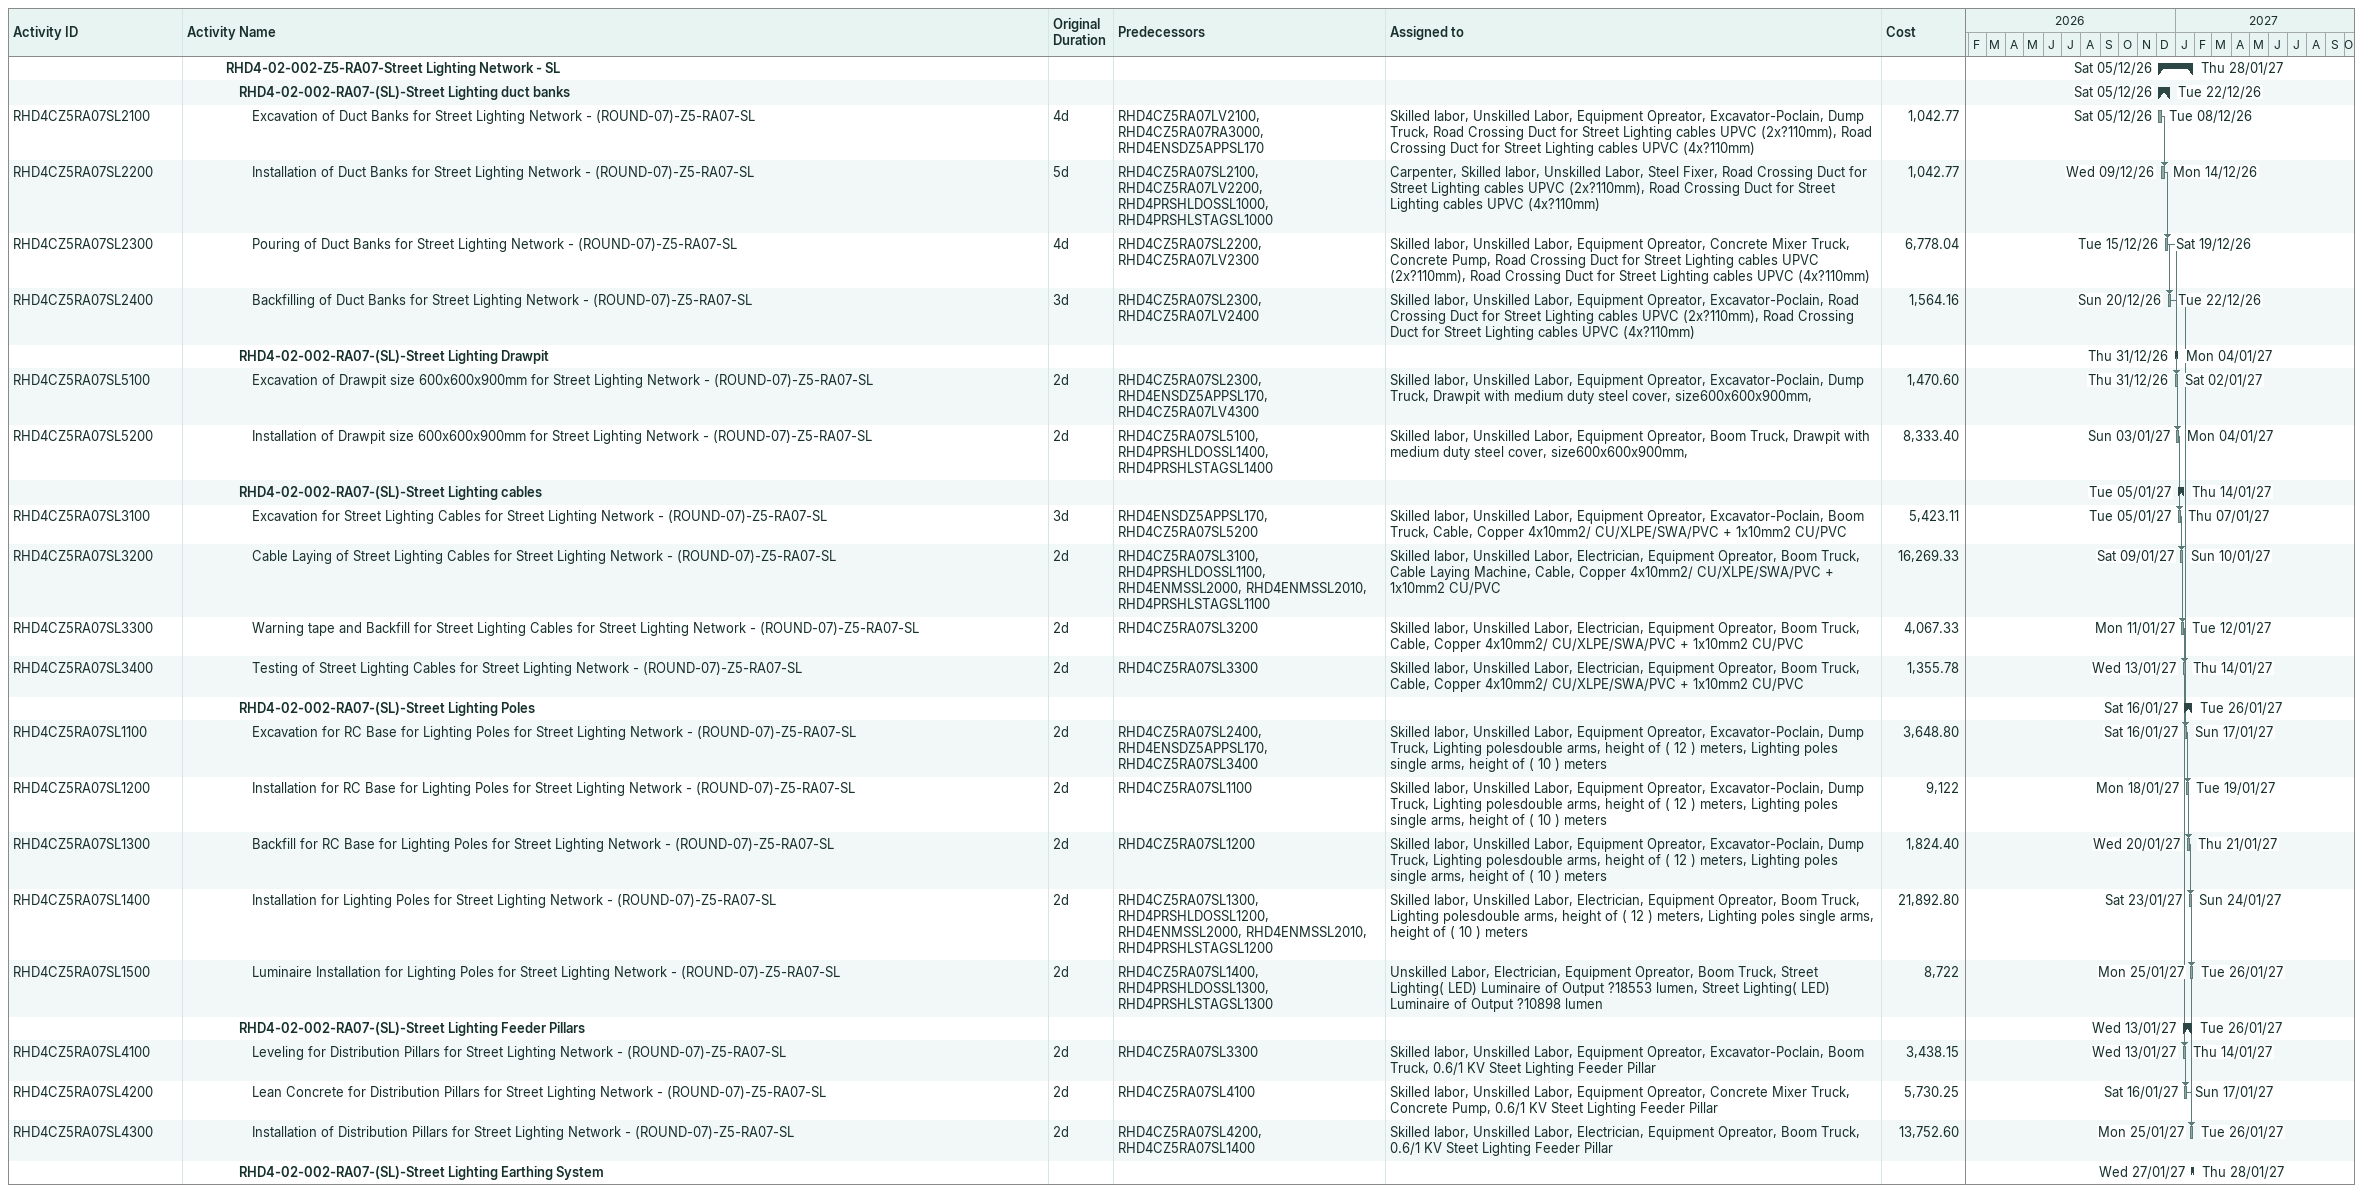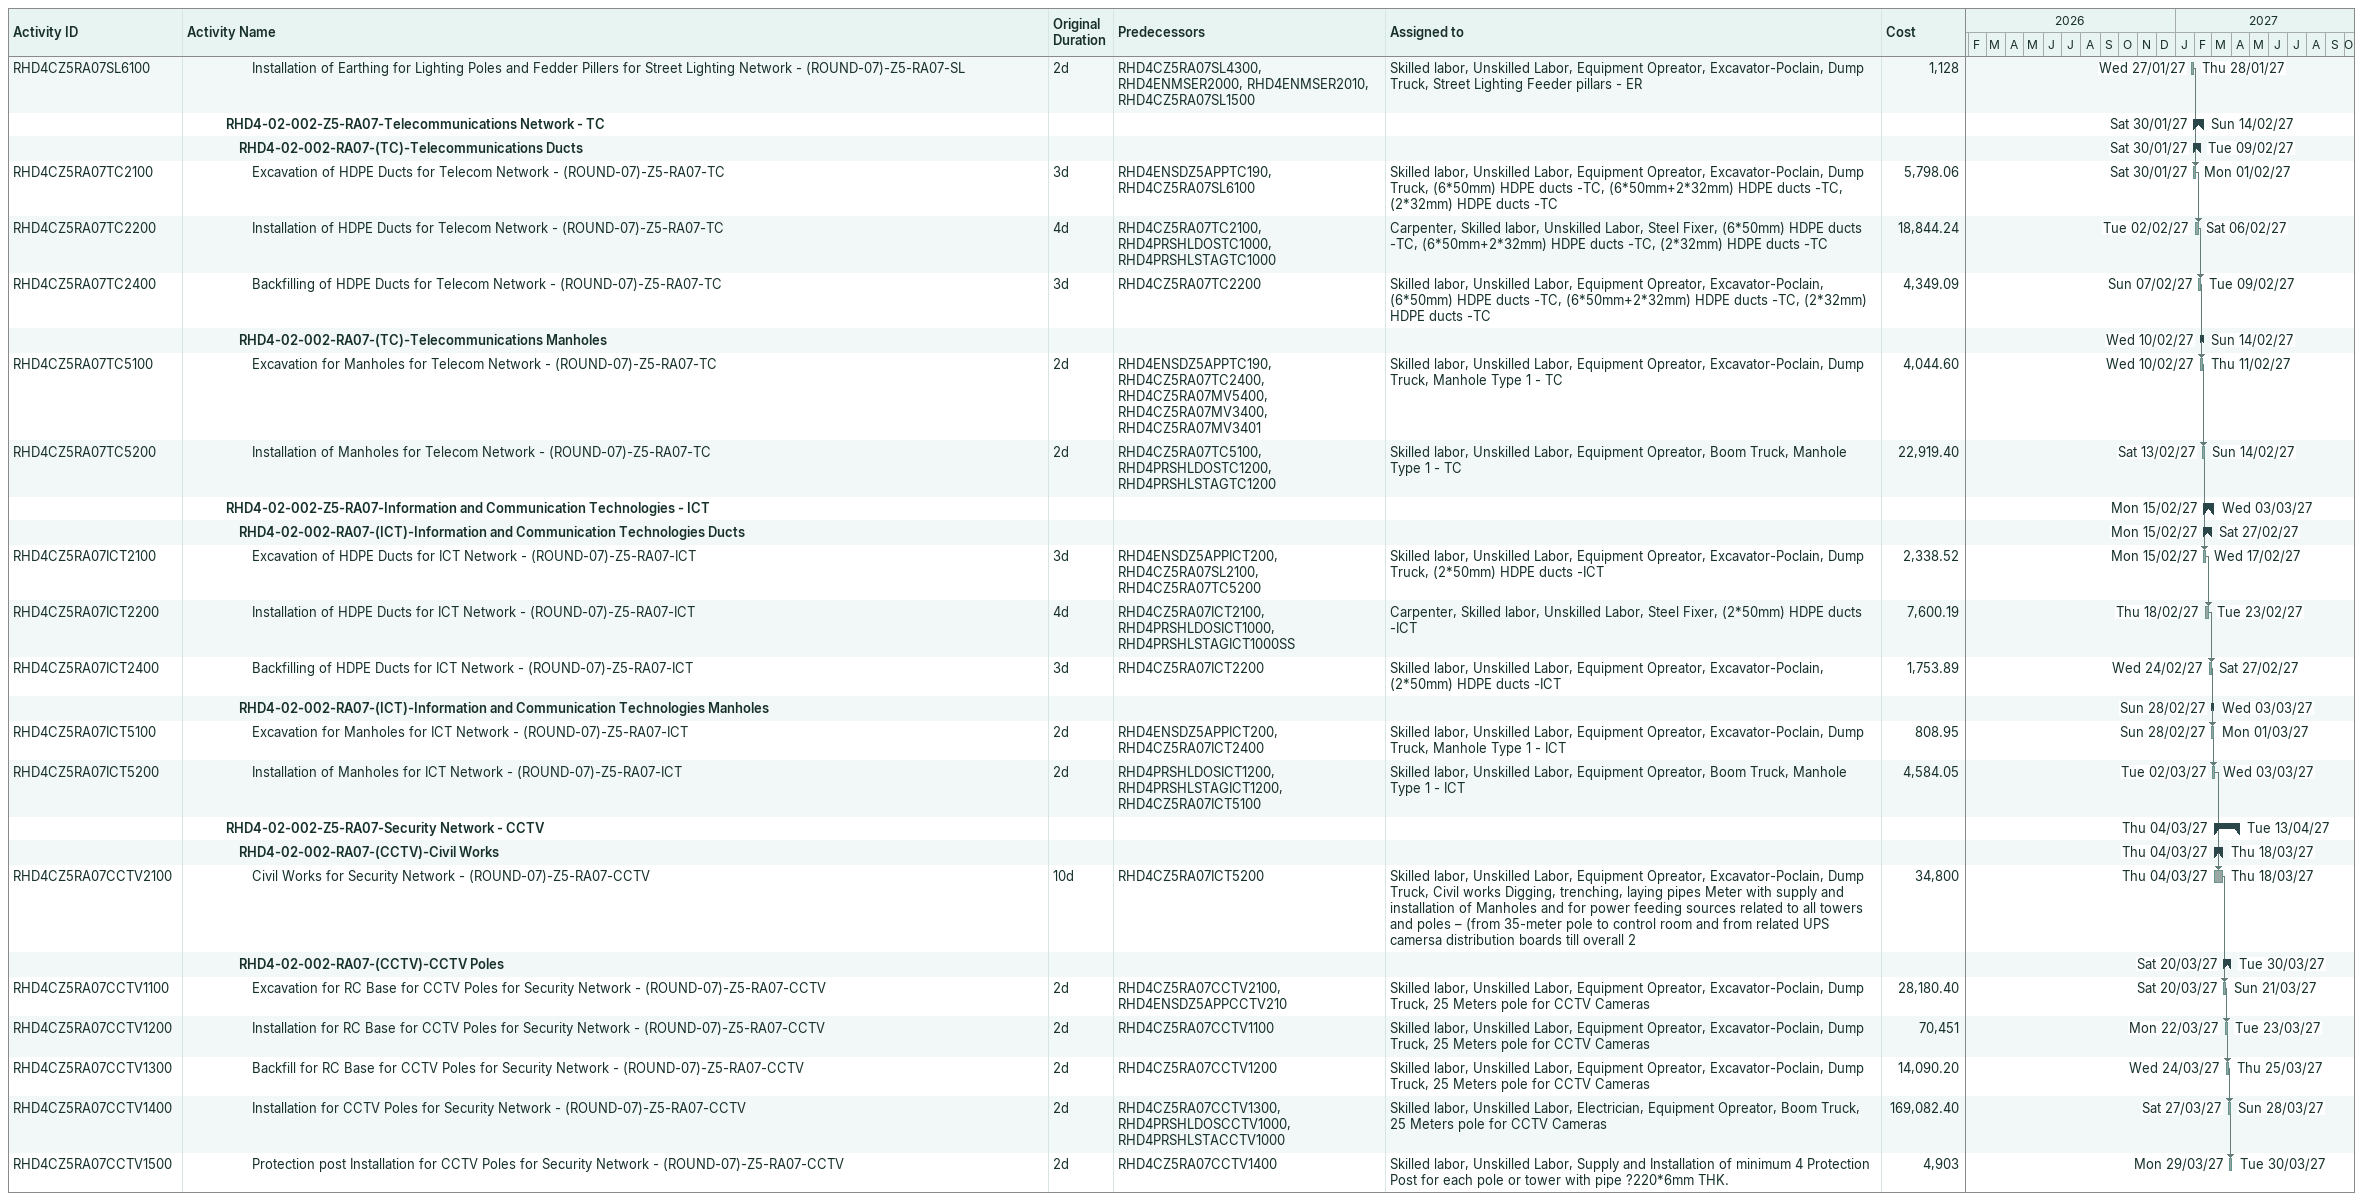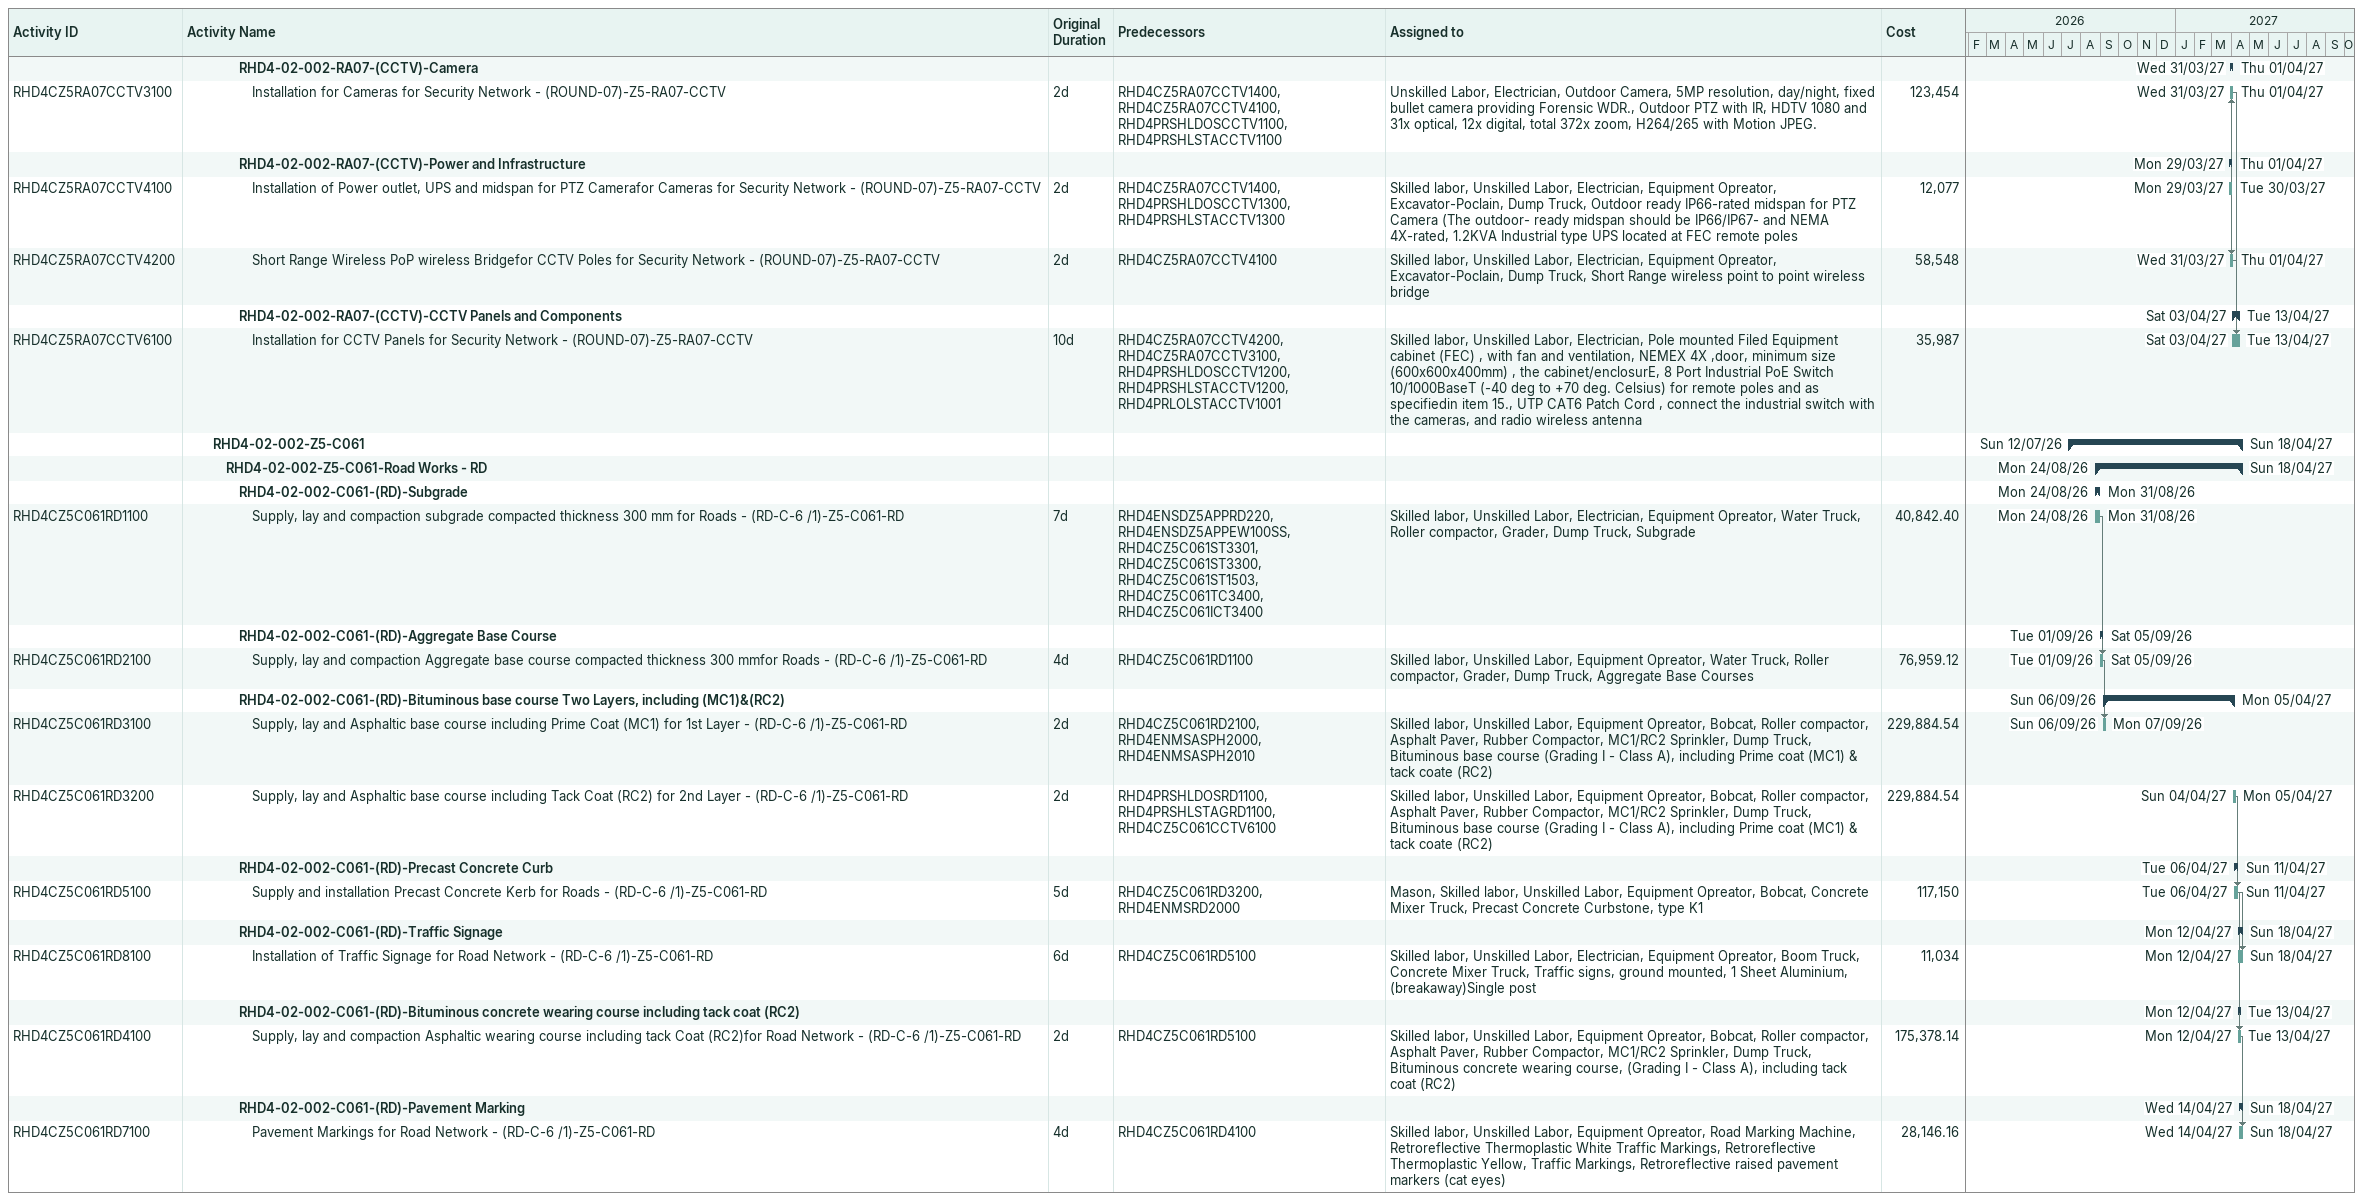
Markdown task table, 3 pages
| ID | Level | Task | Original duration | Start | Finish | Predecessors | Resources | Cost |
|---|---|---|---|---|---|---|---|---|
|  | 4 | **RHD4-02-002-Z5-RA07-Street Lighting Network - SL** |  | 2026-12-05 | 2027-01-28 |  |  |  |
|  | 5 | **RHD4-02-002-RA07-(SL)-Street Lighting duct banks** |  | 2026-12-05 | 2026-12-22 |  |  |  |
| RHD4CZ5RA07SL2100 | 6 | Excavation of Duct Banks for Street Lighting Network - (ROUND-07)-Z5-RA07-SL | 4d | 2026-12-05 | 2026-12-08 | RHD4CZ5RA07LV2100, RHD4CZ5RA07RA3000, RHD4ENSDZ5APPSL170 | Skilled labor, Unskilled Labor, Equipment Opreator, Excavator-Poclain, Dump Truck, Road Crossing Duct for Street Lighting cables UPVC (2x?110mm), Road Crossing Duct for Street Lighting cables UPVC (4x?110mm) | 1042.77 |
| RHD4CZ5RA07SL2200 | 6 | Installation of Duct Banks for Street Lighting Network - (ROUND-07)-Z5-RA07-SL | 5d | 2026-12-09 | 2026-12-14 | RHD4CZ5RA07SL2100, RHD4CZ5RA07LV2200, RHD4PRSHLDOSSL1000, RHD4PRSHLSTAGSL1000 | Carpenter, Skilled labor, Unskilled Labor, Steel Fixer, Road Crossing Duct for Street Lighting cables UPVC (2x?110mm), Road Crossing Duct for Street Lighting cables UPVC (4x?110mm) | 1042.77 |
| RHD4CZ5RA07SL2300 | 6 | Pouring of Duct Banks for Street Lighting Network - (ROUND-07)-Z5-RA07-SL | 4d | 2026-12-15 | 2026-12-19 | RHD4CZ5RA07SL2200, RHD4CZ5RA07LV2300 | Skilled labor, Unskilled Labor, Equipment Opreator, Concrete Mixer Truck, Concrete Pump, Road Crossing Duct for Street Lighting cables UPVC (2x?110mm), Road Crossing Duct for Street Lighting cables UPVC (4x?110mm) | 6778.04 |
| RHD4CZ5RA07SL2400 | 6 | Backfilling of Duct Banks for Street Lighting Network - (ROUND-07)-Z5-RA07-SL | 3d | 2026-12-20 | 2026-12-22 | RHD4CZ5RA07SL2300, RHD4CZ5RA07LV2400 | Skilled labor, Unskilled Labor, Equipment Opreator, Excavator-Poclain, Road Crossing Duct for Street Lighting cables UPVC (2x?110mm), Road Crossing Duct for Street Lighting cables UPVC (4x?110mm) | 1564.16 |
|  | 5 | **RHD4-02-002-RA07-(SL)-Street Lighting Drawpit** |  | 2026-12-31 | 2027-01-04 |  |  |  |
| RHD4CZ5RA07SL5100 | 6 | Excavation of Drawpit size 600x600x900mm for Street Lighting Network - (ROUND-07)-Z5-RA07-SL | 2d | 2026-12-31 | 2027-01-02 | RHD4CZ5RA07SL2300, RHD4ENSDZ5APPSL170, RHD4CZ5RA07LV4300 | Skilled labor, Unskilled Labor, Equipment Opreator, Excavator-Poclain, Dump Truck, Drawpit with medium duty steel cover, size600x600x900mm, | 1470.60 |
| RHD4CZ5RA07SL5200 | 6 | Installation of Drawpit size 600x600x900mm for Street Lighting Network - (ROUND-07)-Z5-RA07-SL | 2d | 2027-01-03 | 2027-01-04 | RHD4CZ5RA07SL5100, RHD4PRSHLDOSSL1400, RHD4PRSHLSTAGSL1400 | Skilled labor, Unskilled Labor, Equipment Opreator, Boom Truck, Drawpit with medium duty steel cover, size600x600x900mm, | 8333.40 |
|  | 5 | **RHD4-02-002-RA07-(SL)-Street Lighting cables** |  | 2027-01-05 | 2027-01-14 |  |  |  |
| RHD4CZ5RA07SL3100 | 6 | Excavation for Street Lighting Cables for Street Lighting Network - (ROUND-07)-Z5-RA07-SL | 3d | 2027-01-05 | 2027-01-07 | RHD4ENSDZ5APPSL170, RHD4CZ5RA07SL5200 | Skilled labor, Unskilled Labor, Equipment Opreator, Excavator-Poclain, Boom Truck, Cable, Copper 4x10mm2/ CU/XLPE/SWA/PVC + 1x10mm2 CU/PVC | 5423.11 |
| RHD4CZ5RA07SL3200 | 6 | Cable Laying of Street Lighting Cables for Street Lighting Network - (ROUND-07)-Z5-RA07-SL | 2d | 2027-01-09 | 2027-01-10 | RHD4CZ5RA07SL3100, RHD4PRSHLDOSSL1100, RHD4ENMSSL2000, RHD4ENMSSL2010, RHD4PRSHLSTAGSL1100 | Skilled labor, Unskilled Labor, Electrician, Equipment Opreator, Boom Truck, Cable Laying Machine, Cable, Copper 4x10mm2/ CU/XLPE/SWA/PVC + 1x10mm2 CU/PVC | 16269.33 |
| RHD4CZ5RA07SL3300 | 6 | Warning tape and Backfill for Street Lighting Cables for Street Lighting Network - (ROUND-07)-Z5-RA07-SL | 2d | 2027-01-11 | 2027-01-12 | RHD4CZ5RA07SL3200 | Skilled labor, Unskilled Labor, Electrician, Equipment Opreator, Boom Truck, Cable, Copper 4x10mm2/ CU/XLPE/SWA/PVC + 1x10mm2 CU/PVC | 4067.33 |
| RHD4CZ5RA07SL3400 | 6 | Testing of Street Lighting Cables for Street Lighting Network - (ROUND-07)-Z5-RA07-SL | 2d | 2027-01-13 | 2027-01-14 | RHD4CZ5RA07SL3300 | Skilled labor, Unskilled Labor, Electrician, Equipment Opreator, Boom Truck, Cable, Copper 4x10mm2/ CU/XLPE/SWA/PVC + 1x10mm2 CU/PVC | 1355.78 |
|  | 5 | **RHD4-02-002-RA07-(SL)-Street Lighting Poles** |  | 2027-01-16 | 2027-01-26 |  |  |  |
| RHD4CZ5RA07SL1100 | 6 | Excavation for RC Base for Lighting Poles for Street Lighting Network - (ROUND-07)-Z5-RA07-SL | 2d | 2027-01-16 | 2027-01-17 | RHD4CZ5RA07SL2400, RHD4ENSDZ5APPSL170, RHD4CZ5RA07SL3400 | Skilled labor, Unskilled Labor, Equipment Opreator, Excavator-Poclain, Dump Truck, Lighting polesdouble arms, height of ( 12 ) meters, Lighting poles single arms, height of ( 10 ) meters | 3648.80 |
| RHD4CZ5RA07SL1200 | 6 | Installation for RC Base for Lighting Poles for Street Lighting Network - (ROUND-07)-Z5-RA07-SL | 2d | 2027-01-18 | 2027-01-19 | RHD4CZ5RA07SL1100 | Skilled labor, Unskilled Labor, Equipment Opreator, Excavator-Poclain, Dump Truck, Lighting polesdouble arms, height of ( 12 ) meters, Lighting poles single arms, height of ( 10 ) meters | 9122 |
| RHD4CZ5RA07SL1300 | 6 | Backfill for RC Base for Lighting Poles for Street Lighting Network - (ROUND-07)-Z5-RA07-SL | 2d | 2027-01-20 | 2027-01-21 | RHD4CZ5RA07SL1200 | Skilled labor, Unskilled Labor, Equipment Opreator, Excavator-Poclain, Dump Truck, Lighting polesdouble arms, height of ( 12 ) meters, Lighting poles single arms, height of ( 10 ) meters | 1824.40 |
| RHD4CZ5RA07SL1400 | 6 | Installation for Lighting Poles for Street Lighting Network - (ROUND-07)-Z5-RA07-SL | 2d | 2027-01-23 | 2027-01-24 | RHD4CZ5RA07SL1300, RHD4PRSHLDOSSL1200, RHD4ENMSSL2000, RHD4ENMSSL2010, RHD4PRSHLSTAGSL1200 | Skilled labor, Unskilled Labor, Electrician, Equipment Opreator, Boom Truck, Lighting polesdouble arms, height of ( 12 ) meters, Lighting poles single arms, height of ( 10 ) meters | 21892.80 |
| RHD4CZ5RA07SL1500 | 6 | Luminaire Installation for Lighting Poles for Street Lighting Network - (ROUND-07)-Z5-RA07-SL | 2d | 2027-01-25 | 2027-01-26 | RHD4CZ5RA07SL1400, RHD4PRSHLDOSSL1300, RHD4PRSHLSTAGSL1300 | Unskilled Labor, Electrician, Equipment Opreator, Boom Truck, Street Lighting( LED) Luminaire of Output ?18553 lumen, Street Lighting( LED) Luminaire of Output ?10898 lumen | 8722 |
|  | 5 | **RHD4-02-002-RA07-(SL)-Street Lighting Feeder Pillars** |  | 2027-01-13 | 2027-01-26 |  |  |  |
| RHD4CZ5RA07SL4100 | 6 | Leveling for Distribution Pillars for Street Lighting Network - (ROUND-07)-Z5-RA07-SL | 2d | 2027-01-13 | 2027-01-14 | RHD4CZ5RA07SL3300 | Skilled labor, Unskilled Labor, Equipment Opreator, Excavator-Poclain, Boom Truck, 0.6/1 KV Steet Lighting Feeder Pillar | 3438.15 |
| RHD4CZ5RA07SL4200 | 6 | Lean Concrete for Distribution Pillars for Street Lighting Network - (ROUND-07)-Z5-RA07-SL | 2d | 2027-01-16 | 2027-01-17 | RHD4CZ5RA07SL4100 | Skilled labor, Unskilled Labor, Equipment Opreator, Concrete Mixer Truck, Concrete Pump, 0.6/1 KV Steet Lighting Feeder Pillar | 5730.25 |
| RHD4CZ5RA07SL4300 | 6 | Installation of Distribution Pillars for Street Lighting Network - (ROUND-07)-Z5-RA07-SL | 2d | 2027-01-25 | 2027-01-26 | RHD4CZ5RA07SL4200, RHD4CZ5RA07SL1400 | Skilled labor, Unskilled Labor, Electrician, Equipment Opreator, Boom Truck, 0.6/1 KV Steet Lighting Feeder Pillar | 13752.60 |
|  | 5 | **RHD4-02-002-RA07-(SL)-Street Lighting Earthing System** |  | 2027-01-27 | 2027-01-28 |  |  |  |
| RHD4CZ5RA07SL6100 | 6 | Installation of Earthing for Lighting Poles and Fedder Pillers for Street Lighting Network - (ROUND-07)-Z5-RA07-SL | 2d | 2027-01-27 | 2027-01-28 | RHD4CZ5RA07SL4300, RHD4ENMSER2000, RHD4ENMSER2010, RHD4CZ5RA07SL1500 | Skilled labor, Unskilled Labor, Equipment Opreator, Excavator-Poclain, Dump Truck, Street Lighting Feeder pillars - ER | 1128 |
|  | 4 | **RHD4-02-002-Z5-RA07-Telecommunications Network - TC** |  | 2027-01-30 | 2027-02-14 |  |  |  |
|  | 5 | **RHD4-02-002-RA07-(TC)-Telecommunications Ducts** |  | 2027-01-30 | 2027-02-09 |  |  |  |
| RHD4CZ5RA07TC2100 | 6 | Excavation of HDPE Ducts for Telecom Network - (ROUND-07)-Z5-RA07-TC | 3d | 2027-01-30 | 2027-02-01 | RHD4ENSDZ5APPTC190, RHD4CZ5RA07SL6100 | Skilled labor, Unskilled Labor, Equipment Opreator, Excavator-Poclain, Dump Truck, (6*50mm) HDPE ducts -TC, (6*50mm+2*32mm) HDPE ducts -TC, (2*32mm) HDPE ducts -TC | 5798.06 |
| RHD4CZ5RA07TC2200 | 6 | Installation of HDPE Ducts for Telecom Network - (ROUND-07)-Z5-RA07-TC | 4d | 2027-02-02 | 2027-02-06 | RHD4CZ5RA07TC2100, RHD4PRSHLDOSTC1000, RHD4PRSHLSTAGTC1000 | Carpenter, Skilled labor, Unskilled Labor, Steel Fixer, (6*50mm) HDPE ducts -TC, (6*50mm+2*32mm) HDPE ducts -TC, (2*32mm) HDPE ducts -TC | 18844.24 |
| RHD4CZ5RA07TC2400 | 6 | Backfilling of HDPE Ducts for Telecom Network - (ROUND-07)-Z5-RA07-TC | 3d | 2027-02-07 | 2027-02-09 | RHD4CZ5RA07TC2200 | Skilled labor, Unskilled Labor, Equipment Opreator, Excavator-Poclain, (6*50mm) HDPE ducts -TC, (6*50mm+2*32mm) HDPE ducts -TC, (2*32mm) HDPE ducts -TC | 4349.09 |
|  | 5 | **RHD4-02-002-RA07-(TC)-Telecommunications Manholes** |  | 2027-02-10 | 2027-02-14 |  |  |  |
| RHD4CZ5RA07TC5100 | 6 | Excavation for Manholes for Telecom Network - (ROUND-07)-Z5-RA07-TC | 2d | 2027-02-10 | 2027-02-11 | RHD4ENSDZ5APPTC190, RHD4CZ5RA07TC2400, RHD4CZ5RA07MV5400, RHD4CZ5RA07MV3400, RHD4CZ5RA07MV3401 | Skilled labor, Unskilled Labor, Equipment Opreator, Excavator-Poclain, Dump Truck, Manhole Type 1 - TC | 4044.60 |
| RHD4CZ5RA07TC5200 | 6 | Installation of Manholes for Telecom Network - (ROUND-07)-Z5-RA07-TC | 2d | 2027-02-13 | 2027-02-14 | RHD4CZ5RA07TC5100, RHD4PRSHLDOSTC1200, RHD4PRSHLSTAGTC1200 | Skilled labor, Unskilled Labor, Equipment Opreator, Boom Truck, Manhole Type 1 - TC | 22919.40 |
|  | 4 | **RHD4-02-002-Z5-RA07-Information and Communication Technologies - ICT** |  | 2027-02-15 | 2027-03-03 |  |  |  |
|  | 5 | **RHD4-02-002-RA07-(ICT)-Information and Communication Technologies Ducts** |  | 2027-02-15 | 2027-02-27 |  |  |  |
| RHD4CZ5RA07ICT2100 | 6 | Excavation of HDPE Ducts for ICT Network - (ROUND-07)-Z5-RA07-ICT | 3d | 2027-02-15 | 2027-02-17 | RHD4ENSDZ5APPICT200, RHD4CZ5RA07SL2100, RHD4CZ5RA07TC5200 | Skilled labor, Unskilled Labor, Equipment Opreator, Excavator-Poclain, Dump Truck, (2*50mm) HDPE ducts -ICT | 2338.52 |
| RHD4CZ5RA07ICT2200 | 6 | Installation of HDPE Ducts for ICT Network - (ROUND-07)-Z5-RA07-ICT | 4d | 2027-02-18 | 2027-02-23 | RHD4CZ5RA07ICT2100, RHD4PRSHLDOSICT1000, RHD4PRSHLSTAGICT1000SS | Carpenter, Skilled labor, Unskilled Labor, Steel Fixer, (2*50mm) HDPE ducts -ICT | 7600.19 |
| RHD4CZ5RA07ICT2400 | 6 | Backfilling of HDPE Ducts for ICT Network - (ROUND-07)-Z5-RA07-ICT | 3d | 2027-02-24 | 2027-02-27 | RHD4CZ5RA07ICT2200 | Skilled labor, Unskilled Labor, Equipment Opreator, Excavator-Poclain, (2*50mm) HDPE ducts -ICT | 1753.89 |
|  | 5 | **RHD4-02-002-RA07-(ICT)-Information and Communication Technologies Manholes** |  | 2027-02-28 | 2027-03-03 |  |  |  |
| RHD4CZ5RA07ICT5100 | 6 | Excavation for Manholes for ICT Network - (ROUND-07)-Z5-RA07-ICT | 2d | 2027-02-28 | 2027-03-01 | RHD4ENSDZ5APPICT200, RHD4CZ5RA07ICT2400 | Skilled labor, Unskilled Labor, Equipment Opreator, Excavator-Poclain, Dump Truck, Manhole Type 1 - ICT | 808.95 |
| RHD4CZ5RA07ICT5200 | 6 | Installation of Manholes for ICT Network - (ROUND-07)-Z5-RA07-ICT | 2d | 2027-03-02 | 2027-03-03 | RHD4PRSHLDOSICT1200, RHD4PRSHLSTAGICT1200, RHD4CZ5RA07ICT5100 | Skilled labor, Unskilled Labor, Equipment Opreator, Boom Truck, Manhole Type 1 - ICT | 4584.05 |
|  | 4 | **RHD4-02-002-Z5-RA07-Security Network - CCTV** |  | 2027-03-04 | 2027-04-13 |  |  |  |
|  | 5 | **RHD4-02-002-RA07-(CCTV)-Civil Works** |  | 2027-03-04 | 2027-03-18 |  |  |  |
| RHD4CZ5RA07CCTV2100 | 6 | Civil Works for Security Network - (ROUND-07)-Z5-RA07-CCTV | 10d | 2027-03-04 | 2027-03-18 | RHD4CZ5RA07ICT5200 | Skilled labor, Unskilled Labor, Equipment Opreator, Excavator-Poclain, Dump Truck, Civil works Digging, trenching, laying pipes Meter with supply and installation of Manholes and for power feeding sources related to all towers and poles – (from 35-meter pole to control room and from related UPS camersa distribution boards till overall 2 | 34800 |
|  | 5 | **RHD4-02-002-RA07-(CCTV)-CCTV Poles** |  | 2027-03-20 | 2027-03-30 |  |  |  |
| RHD4CZ5RA07CCTV1100 | 6 | Excavation for RC Base for CCTV Poles for Security Network - (ROUND-07)-Z5-RA07-CCTV | 2d | 2027-03-20 | 2027-03-21 | RHD4CZ5RA07CCTV2100, RHD4ENSDZ5APPCCTV210 | Skilled labor, Unskilled Labor, Equipment Opreator, Excavator-Poclain, Dump Truck, 25 Meters pole for CCTV Cameras | 28180.40 |
| RHD4CZ5RA07CCTV1200 | 6 | Installation for RC Base for CCTV Poles for Security Network - (ROUND-07)-Z5-RA07-CCTV | 2d | 2027-03-22 | 2027-03-23 | RHD4CZ5RA07CCTV1100 | Skilled labor, Unskilled Labor, Equipment Opreator, Excavator-Poclain, Dump Truck, 25 Meters pole for CCTV Cameras | 70451 |
| RHD4CZ5RA07CCTV1300 | 6 | Backfill for RC Base for CCTV Poles for Security Network - (ROUND-07)-Z5-RA07-CCTV | 2d | 2027-03-24 | 2027-03-25 | RHD4CZ5RA07CCTV1200 | Skilled labor, Unskilled Labor, Equipment Opreator, Excavator-Poclain, Dump Truck, 25 Meters pole for CCTV Cameras | 14090.20 |
| RHD4CZ5RA07CCTV1400 | 6 | Installation for CCTV Poles for Security Network - (ROUND-07)-Z5-RA07-CCTV | 2d | 2027-03-27 | 2027-03-28 | RHD4CZ5RA07CCTV1300, RHD4PRSHLDOSCCTV1000, RHD4PRSHLSTACCTV1000 | Skilled labor, Unskilled Labor, Electrician, Equipment Opreator, Boom Truck, 25 Meters pole for CCTV Cameras | 169082.40 |
| RHD4CZ5RA07CCTV1500 | 6 | Protection post Installation for CCTV Poles for Security Network - (ROUND-07)-Z5-RA07-CCTV | 2d | 2027-03-29 | 2027-03-30 | RHD4CZ5RA07CCTV1400 | Skilled labor, Unskilled Labor, Supply and Installation of minimum 4 Protection Post for each pole or tower with pipe ?220*6mm THK. | 4903 |
|  | 5 | **RHD4-02-002-RA07-(CCTV)-Camera** |  | 2027-03-31 | 2027-04-01 |  |  |  |
| RHD4CZ5RA07CCTV3100 | 6 | Installation for Cameras for Security Network - (ROUND-07)-Z5-RA07-CCTV | 2d | 2027-03-31 | 2027-04-01 | RHD4CZ5RA07CCTV1400, RHD4CZ5RA07CCTV4100, RHD4PRSHLDOSCCTV1100, RHD4PRSHLSTACCTV1100 | Unskilled Labor, Electrician, Outdoor Camera, 5MP resolution, day/night, fixed bullet camera providing Forensic WDR., Outdoor PTZ with IR, HDTV 1080 and 31x optical, 12x digital, total 372x zoom, H264/265 with Motion JPEG. | 123454 |
|  | 5 | **RHD4-02-002-RA07-(CCTV)-Power and Infrastructure** |  | 2027-03-29 | 2027-04-01 |  |  |  |
| RHD4CZ5RA07CCTV4100 | 6 | Installation of Power outlet, UPS and midspan for PTZ Camerafor Cameras for Security Network - (ROUND-07)-Z5-RA07-CCTV | 2d | 2027-03-29 | 2027-03-30 | RHD4CZ5RA07CCTV1400, RHD4PRSHLDOSCCTV1300, RHD4PRSHLSTACCTV1300 | Skilled labor, Unskilled Labor, Electrician, Equipment Opreator, Excavator-Poclain, Dump Truck, Outdoor ready IP66-rated midspan for PTZ Camera (The outdoor- ready midspan should be IP66/IP67- and NEMA 4X-rated, 1.2KVA Industrial type UPS located at FEC remote poles | 12077 |
| RHD4CZ5RA07CCTV4200 | 6 | Short Range Wireless PoP wireless Bridgefor CCTV Poles for Security Network - (ROUND-07)-Z5-RA07-CCTV | 2d | 2027-03-31 | 2027-04-01 | RHD4CZ5RA07CCTV4100 | Skilled labor, Unskilled Labor, Electrician, Equipment Opreator, Excavator-Poclain, Dump Truck, Short Range wireless point to point wireless bridge | 58548 |
|  | 5 | **RHD4-02-002-RA07-(CCTV)-CCTV Panels and Components** |  | 2027-04-03 | 2027-04-13 |  |  |  |
| RHD4CZ5RA07CCTV6100 | 6 | Installation for CCTV Panels for Security Network - (ROUND-07)-Z5-RA07-CCTV | 10d | 2027-04-03 | 2027-04-13 | RHD4CZ5RA07CCTV4200, RHD4CZ5RA07CCTV3100, RHD4PRSHLDOSCCTV1200, RHD4PRSHLSTACCTV1200, RHD4PRLOLSTACCTV1001 | Skilled labor, Unskilled Labor, Electrician, Pole mounted Filed Equipment cabinet (FEC) , with fan and ventilation, NEMEX 4X ,door, minimum size (600x600x400mm) , the cabinet/enclosurE, 8 Port Industrial PoE Switch 10/1000BaseT (-40 deg to +70 deg. Celsius) for remote poles and as specifiedin item 15., UTP CAT6 Patch Cord , connect the industrial switch with the cameras, and radio wireless antenna | 35987 |
|  | 3 | **RHD4-02-002-Z5-C061** |  | 2026-07-12 | 2027-04-18 |  |  |  |
|  | 4 | **RHD4-02-002-Z5-C061-Road Works - RD** |  | 2026-08-24 | 2027-04-18 |  |  |  |
|  | 5 | **RHD4-02-002-C061-(RD)-Subgrade** |  | 2026-08-24 | 2026-08-31 |  |  |  |
| RHD4CZ5C061RD1100 | 6 | Supply, lay and compaction subgrade compacted thickness 300 mm for Roads - (RD-C-6 /1)-Z5-C061-RD | 7d | 2026-08-24 | 2026-08-31 | RHD4ENSDZ5APPRD220, RHD4ENSDZ5APPEW100SS, RHD4CZ5C061ST3301, RHD4CZ5C061ST3300, RHD4CZ5C061ST1503, RHD4CZ5C061TC3400, RHD4CZ5C061ICT3400 | Skilled labor, Unskilled Labor, Electrician, Equipment Opreator, Water Truck, Roller compactor, Grader, Dump Truck, Subgrade | 40842.40 |
|  | 5 | **RHD4-02-002-C061-(RD)-Aggregate Base Course** |  | 2026-09-01 | 2026-09-05 |  |  |  |
| RHD4CZ5C061RD2100 | 6 | Supply, lay and compaction Aggregate base course compacted thickness 300 mmfor Roads - (RD-C-6 /1)-Z5-C061-RD | 4d | 2026-09-01 | 2026-09-05 | RHD4CZ5C061RD1100 | Skilled labor, Unskilled Labor, Equipment Opreator, Water Truck, Roller compactor, Grader, Dump Truck, Aggregate Base Courses | 76959.12 |
|  | 5 | **RHD4-02-002-C061-(RD)-Bituminous base course Two Layers, including (MC1)&(RC2)** |  | 2026-09-06 | 2027-04-05 |  |  |  |
| RHD4CZ5C061RD3100 | 6 | Supply, lay and Asphaltic base course including Prime Coat (MC1) for 1st Layer - (RD-C-6 /1)-Z5-C061-RD | 2d | 2026-09-06 | 2026-09-07 | RHD4CZ5C061RD2100, RHD4ENMSASPH2000, RHD4ENMSASPH2010 | Skilled labor, Unskilled Labor, Equipment Opreator, Bobcat, Roller compactor, Asphalt Paver, Rubber Compactor, MC1/RC2 Sprinkler, Dump Truck, Bituminous base course (Grading I - Class A), including Prime coat (MC1) & tack coate (RC2) | 229884.54 |
| RHD4CZ5C061RD3200 | 6 | Supply, lay and Asphaltic base course including Tack Coat (RC2) for 2nd Layer - (RD-C-6 /1)-Z5-C061-RD | 2d | 2027-04-04 | 2027-04-05 | RHD4PRSHLDOSRD1100, RHD4PRSHLSTAGRD1100, RHD4CZ5C061CCTV6100 | Skilled labor, Unskilled Labor, Equipment Opreator, Bobcat, Roller compactor, Asphalt Paver, Rubber Compactor, MC1/RC2 Sprinkler, Dump Truck, Bituminous base course (Grading I - Class A), including Prime coat (MC1) & tack coate (RC2) | 229884.54 |
|  | 5 | **RHD4-02-002-C061-(RD)-Precast Concrete Curb** |  | 2027-04-06 | 2027-04-11 |  |  |  |
| RHD4CZ5C061RD5100 | 6 | Supply and installation Precast Concrete Kerb for Roads - (RD-C-6 /1)-Z5-C061-RD | 5d | 2027-04-06 | 2027-04-11 | RHD4CZ5C061RD3200, RHD4ENMSRD2000 | Mason, Skilled labor, Unskilled Labor, Equipment Opreator, Bobcat, Concrete Mixer Truck, Precast Concrete Curbstone, type K1 | 117150 |
|  | 5 | **RHD4-02-002-C061-(RD)-Traffic Signage** |  | 2027-04-12 | 2027-04-18 |  |  |  |
| RHD4CZ5C061RD8100 | 6 | Installation of Traffic Signage for Road Network - (RD-C-6 /1)-Z5-C061-RD | 6d | 2027-04-12 | 2027-04-18 | RHD4CZ5C061RD5100 | Skilled labor, Unskilled Labor, Electrician, Equipment Opreator, Boom Truck, Concrete Mixer Truck, Traffic signs, ground mounted, 1 Sheet Aluminium, (breakaway)Single post | 11034 |
|  | 5 | **RHD4-02-002-C061-(RD)-Bituminous concrete wearing course including tack coat (RC2)** |  | 2027-04-12 | 2027-04-13 |  |  |  |
| RHD4CZ5C061RD4100 | 6 | Supply, lay and compaction Asphaltic wearing course including tack Coat (RC2)for Road Network - (RD-C-6 /1)-Z5-C061-RD | 2d | 2027-04-12 | 2027-04-13 | RHD4CZ5C061RD5100 | Skilled labor, Unskilled Labor, Equipment Opreator, Bobcat, Roller compactor, Asphalt Paver, Rubber Compactor, MC1/RC2 Sprinkler, Dump Truck, Bituminous concrete wearing course, (Grading I - Class A), including tack coat (RC2) | 175378.14 |
|  | 5 | **RHD4-02-002-C061-(RD)-Pavement Marking** |  | 2027-04-14 | 2027-04-18 |  |  |  |
| RHD4CZ5C061RD7100 | 6 | Pavement Markings for Road Network - (RD-C-6 /1)-Z5-C061-RD | 4d | 2027-04-14 | 2027-04-18 | RHD4CZ5C061RD4100 | Skilled labor, Unskilled Labor, Equipment Opreator, Road Marking Machine, Retroreflective Thermoplastic White Traffic Markings, Retroreflective Thermoplastic Yellow, Traffic Markings, Retroreflective raised pavement markers (cat eyes) | 28146.16 |
